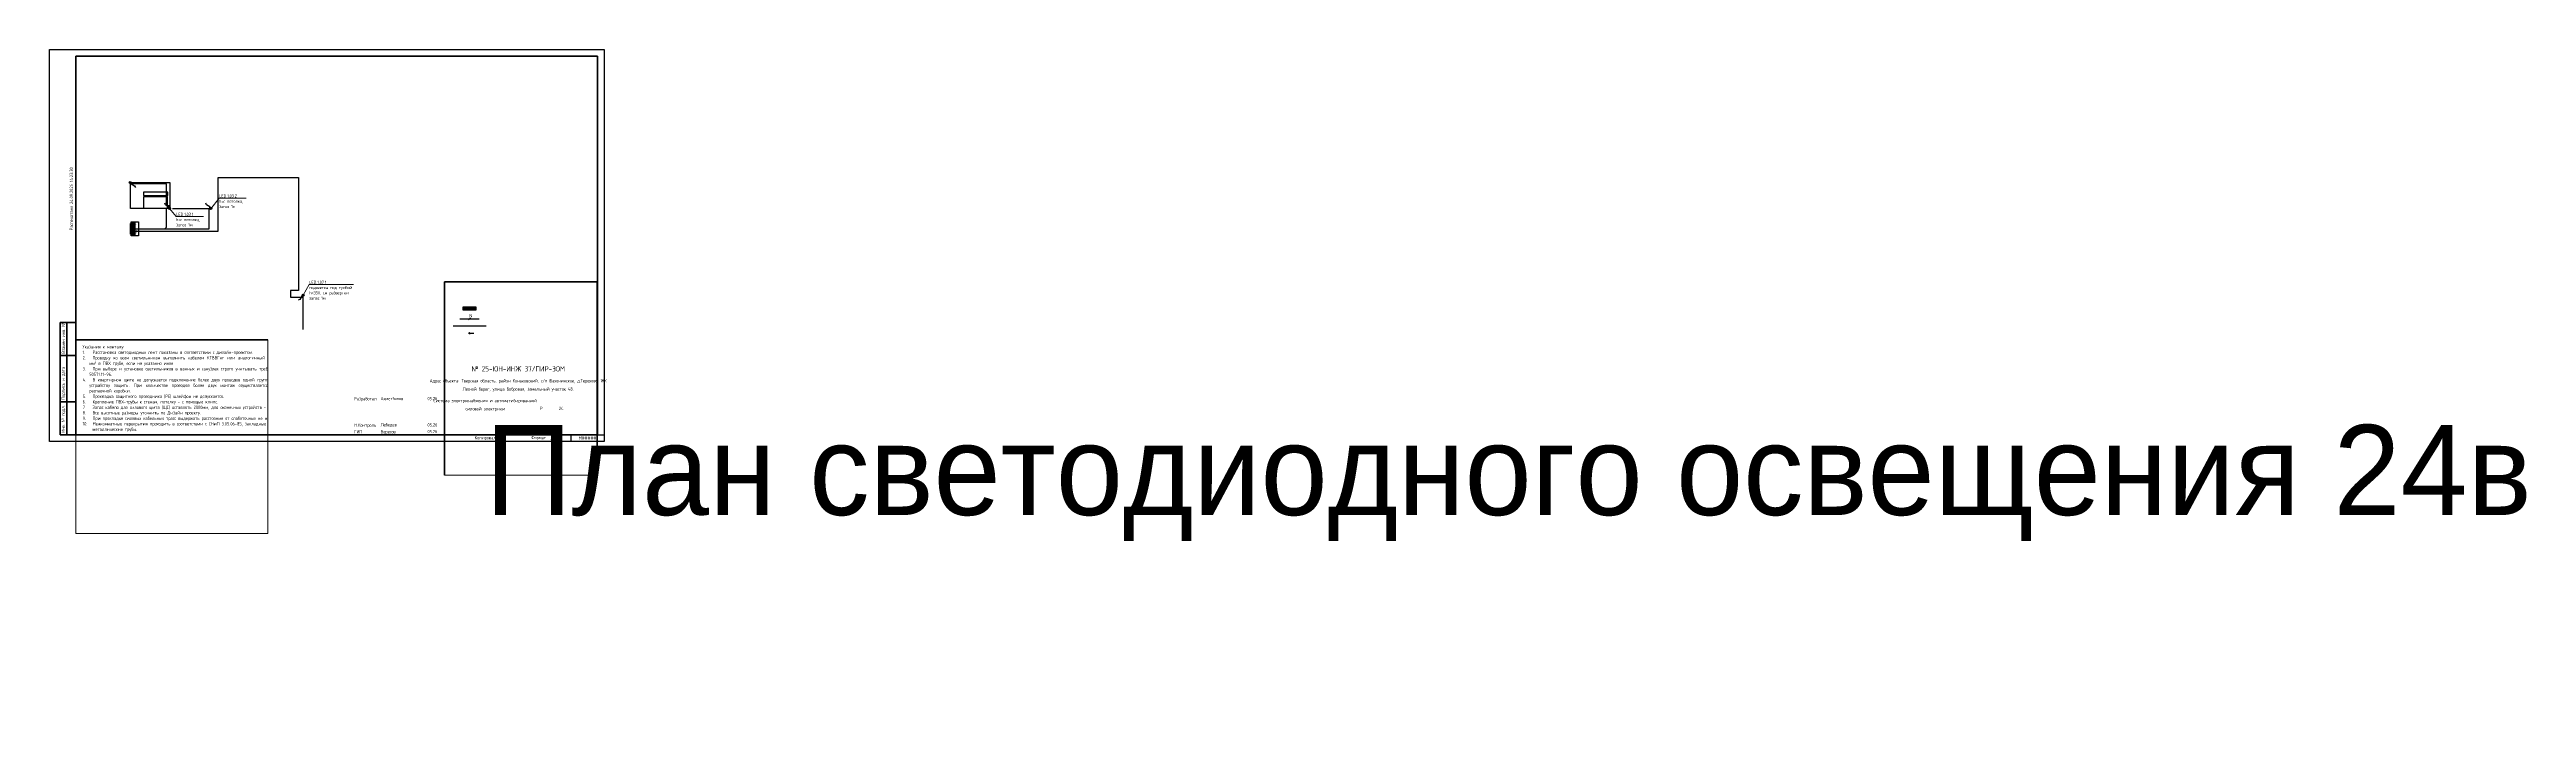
# Paper-space layout 'LED24' of a CAD drawing. Header units: millimetres. Extents: x 0 to 1876, y -218 to 297.
# The model-space entities are those that its viewports show. They can reach past a viewport. Long polylines and large blocks are cut down to what shows.
import ezdxf
from ezdxf import colors
from ezdxf.entities.mleader import LeaderData, LeaderLine
from ezdxf.enums import TextEntityAlignment as Align
from ezdxf.math import Vec2, Vec3

# ---------------------------------------------------------------- set-up
doc = ezdxf.new("R2018")
doc.units = ezdxf.units.MM
doc.linetypes.add('JIS_02_0.7', pattern=[1.35, 0.75, -0.6])
doc.layers.add('0_UNC Defpoints ЭОМ', color=6, linetype='Continuous', plot=False)
for name, color, linetype in [('0_UNC_0 Щит', 1, 'Continuous'), ('0_UNC_10 Доп. Оборудование', 1, 'Continuous'), ('0_UNC_4 LED. Лента', 6, 'зигзаг'), ('0_UNC_4 LED. Оборудование', 1, 'Continuous'), ('0_UNC_4 LED. Трассы', 5, 'Continuous'), ('0_Рамка', 7, 'Continuous'), ('ЩР-1', 1, 'Continuous')]:
    doc.layers.add(name, color=color, linetype=linetype)
doc.styles.add('GOST 2.304 A', font='GOST2304A.ttf')
doc.styles.get("Standard").update_dxf_attribs({"font": 'arial.ttf'})
doc.styles.add('Unecom', font='GOST2304A.ttf', dxfattribs={"height": 2.5})
doc.styles.add('СГЕНЕРИР_СТИЛЬ_1', font='')
doc.styles.add('СПДС', font='isocpeur.ttf', dxfattribs={"width": 0.8, "height": 2.5})
doc.styles.get('СГЕНЕРИР_СТИЛЬ_1').set_extended_font_data('Arial Кириллический')
doc.linetypes.add('зигзаг', pattern='A,0.00254,-5.08,[131,ltypeshp.shx,S=5.08,R=0,X=-5.08,Y=0],-10.16,[131,ltypeshp.shx,S=5.08,R=180,X=5.08,Y=0],-5.08', length=20.32254)
pattern_1 = [(0, (-2.5674, 3.856), (0, 6.985), [5.08, -1.905]), (90, (-2.5674, 3.856), (-6.985, 4e-16), [5.08, -1.905])]

# ---------------------------------------------------------------- blocks, each defined once
blk = doc.blocks.new('*U292')
at = {"lineweight": 60, "ltscale": 10}
for p, q in [((20, 292), (415, 292)), ((20, 5), (20, 292)), ((415, 292), (415, 5)), ((8, 90), (20, 90)), ((8, 5), (8, 90)), ((13, 90), (13, 5)), ((20, 90), (20, 5)), ((20, 90), (20, 5)), ((8, 65), (20, 65)), ((8, 30), (20, 30)), ((20, 5), (8, 5)), ((415, 5), (20, 5))]:
    blk.add_line(p, q, dxfattribs=at)
at = {"layer": '0_UNC Defpoints ЭОМ', "ltscale": 10}
blk.add_lwpolyline([(420, 0), (0, 0), (0, 297), (420, 297)], close=True, dxfattribs=at)
at = {"layer": '0_UNC Defpoints ЭОМ', "lineweight": 30}
blk.add_lwpolyline([(395, 5), (420, 5), (420, 0), (395, 0)], close=True, dxfattribs=at)
at = {"char_height": 2.5, "attachment_point": 4, "rotation": 90, "style": 'Unecom'}
for s, insert, width in [('{\\fGOST type A|b0|i1|c204|p34; }Взамен инв. №', (10.5, 65), 25), (' Подпись и дата', (10.5, 30), 35), (' Инв. № подл.', (10.5, 5), 24.419)]:
    blk.add_mtext(s, dxfattribs=dict(at, insert=insert, width=width))
at = {"style": 'Unecom'}
for s, insert, char_height, width, attachment_point, line_spacing_factor in [('№ 25-ЮН-ИНЖ 37/ПИР-ЭОМ', (355, 55), 4, 120, 5, 2), ('Адрес объекта: Тверская область, район Конаковский, с/п Вахонинское, д.Терехово, ЖК Лесной берег, улица Бобровая, земельный участок 48.', (355, 42.5), 2.5, 115, 5, 1.5), ('Разработал', (230.7, 32), 2.5, 20, 4, 2), ('Ахметзянов', (250.8, 32.5), 2.5, 19.921, 4, 2), ('05.26', (290, 32.5), 2.5, 10, 5, 2), ('Система электроснабжения и автоматизированной силовой электрики', (330, 27.5), 2.5, 70, 5, 1.5), ('Р', (372.5, 25), 2.5, 15, 5, 2), ('Н.Контроль', (230.7, 12), 2.5, 20, 4, 2), ('ГИП', (230.7, 7.3), 2.5, 20, 4, 2), ('Лебедев', (250.8, 12.5), 2.5, 19.921, 4, 2), ('Вересов', (250.8, 7), 2.5, 19.921, 4, 2), ('05.26', (290, 12.5), 2.5, 10, 5, 2), ('05.26', (290, 7.5), 2.5, 10, 5, 2)]:
    blk.add_mtext(s, dxfattribs=dict(at, insert=insert, char_height=char_height, width=width, attachment_point=attachment_point, line_spacing_factor=line_spacing_factor))
at = {"char_height": 2.5, "attachment_point": 4, "style": 'Unecom'}
for s, insert, width in [('Формат  ', (364.9, 2.6), 50), ('\\pi1; ', (250, -133.2), 20), ('\\pi1; ', (250, -133.2), 20), ('\\pxi0.4; ', (250, -133.2), 20), ('\\pi1; ', (512.5, -218.3), 20), ('\\pi1; ', (512.5, -218.3), 20), ('\\pxi0.4; ', (512.5, -218.3), 20)]:
    blk.add_mtext(s, dxfattribs=dict(at, insert=insert, width=width))
at = {"style": 'Unecom'}
blk.add_attdef('ЛИСТ_№', text='', height=2.5, dxfattribs=at).set_placement((387.5, 25), align=Align.MIDDLE_CENTER)
blk.add_attdef('КОЛ-ВО_ЛИСТОВ', text='', height=2.5, dxfattribs=at).set_placement((404.7, 23.7), align=Align.CENTER)
at = {"lineweight": 30, "flags": 104}
blk.add_attdef('ОПИСАНИЕ_ЛИСТА', text='', height=2.5, dxfattribs=at).set_placement((329.9, 12.5), align=Align.MIDDLE_CENTER)
at = {"style": 'Unecom', "flags": 8}
blk.add_attdef('ФОРМАТ_БУМАГИ', (379.4, 1.3), '', height=2.5, dxfattribs=at)
at = {"layer": '0_Рамка', "style": 'СПДС', "width": 0.8}
blk.add_text('Распечатано 24.09.2026 14:23:30', height=2.5, rotation=90, dxfattribs=at).set_placement((16.5, 160), align=Align.MIDDLE_LEFT)
at = {"layer": 'Defpoints', "insert": (330, 2.5), "char_height": 2.5, "width": 70, "attachment_point": 5, "style": 'Unecom'}
blk.add_mtext('Копировал', dxfattribs=at)
blk = doc.blocks.new('ЩС-65')
h = blk.add_hatch(color=1)
h.dxf.hatch_style = 1
h.paths.add_polyline_path([(1014, 0), (1014, 101), (0, 101), (0, 0)])
at = {"color": 1}
for points in [[(0, 101), (0, -101), (1014, -101), (1014, 101), (0, 101)], [(0, 0), (1014, 0)]]:
    blk.add_lwpolyline(points, dxfattribs=at)
blk = doc.blocks.new('*U105')
h = blk.add_hatch()
h.set_pattern_fill('ANGLE', color=0)
h.set_pattern_definition(pattern_1)
h.paths.add_polyline_path([(1.2, -1.3, 1), (-1.3, -1.3, 1)])
at = {"linetype": 'ByBlock'}
h = blk.add_hatch(color=0, dxfattribs=at)
h.dxf.hatch_style = 1
h.paths.add_polyline_path([(0, 0, 1), (0, -2.5, 1)])
at = {"color": 0, "linetype": 'ByBlock'}
blk.add_circle((0, -1.3), 1.25, dxfattribs=at)
at = {"color": 0, "linetype": 'ByBlock', "start_tangent": (7.660218, -6.306333), "end_tangent": (10.001371, -7.711266)}
blk.add_spline([(0, -1.3), (8, -1.2)], degree=3, dxfattribs=at)
blk = doc.blocks.new('_None')
blk = doc.blocks.new('*U301')
h = blk.add_hatch()
h.set_pattern_fill('ANGLE', color=0)
h.set_pattern_definition(pattern_1)
h.paths.add_polyline_path([(1.2, -1.3, 1), (-1.3, -1.3, 1)])
at = {"linetype": 'ByBlock'}
h = blk.add_hatch(color=0, dxfattribs=at)
h.dxf.hatch_style = 1
h.paths.add_polyline_path([(0.5, -0.1, 1), (-0.5, -2.4, 1)])
at = {"color": 0, "linetype": 'ByBlock'}
blk.add_circle((0, -1.3), 1.25, dxfattribs=at)
at = {"color": 0, "linetype": 'ByBlock', "start_tangent": (4.604624, -8.788982), "end_tangent": (6.21509, -10.993803)}
blk.add_spline([(0, -1.3), (7.4, -4.3)], degree=3, dxfattribs=at)
blk = doc.blocks.new('*U302')
h = blk.add_hatch()
h.set_pattern_fill('ANGLE', color=0)
h.set_pattern_definition(pattern_1)
h.paths.add_polyline_path([(1.2, -1.3, 1), (-1.3, -1.3, 1)])
at = {"linetype": 'ByBlock'}
h = blk.add_hatch(color=0, dxfattribs=at)
h.dxf.hatch_style = 1
h.paths.add_polyline_path([(-0.4, -2.4, 1), (0.4, -0.1, 1)])
at = {"color": 0, "linetype": 'ByBlock'}
blk.add_circle((0, -1.3), 1.25, dxfattribs=at)
at = {"color": 0, "linetype": 'ByBlock', "start_tangent": (-5.337768, 8.36403), "end_tangent": (-7.130492, 10.423394)}
blk.add_spline([(0, -1.3), (-7.6, 1.2)], degree=3, dxfattribs=at)
blk = doc.blocks.new('*U306')
h = blk.add_hatch()
h.set_pattern_fill('ANGLE', color=0)
h.set_pattern_definition(pattern_1)
h.paths.add_polyline_path([(1.2, -1.3, 1), (-1.3, -1.3, 1)])
at = {"linetype": 'ByBlock'}
h = blk.add_hatch(color=0, dxfattribs=at)
h.dxf.hatch_style = 1
h.paths.add_polyline_path([(-1.2, -0.9, 1), (1.2, -1.6, 1)])
at = {"color": 0, "linetype": 'ByBlock'}
blk.add_circle((0, -1.3), 1.25, dxfattribs=at)
at = {"color": 0, "linetype": 'ByBlock', "start_tangent": (8.396371, 5.286749), "end_tangent": (10.46661, 7.066903)}
blk.add_spline([(0, -1.3), (2.5, 6.3)], degree=3, dxfattribs=at)
blk = doc.blocks.new('*U415')
h = blk.add_hatch(color=256)
h.dxf.hatch_style = 1
h.paths.add_polyline_path([(0, 300), (800, 300), (800, 100), (0, 100)])
for points in [[(0, 300), (800, 300), (800, 100), (0, 100)], [(0, 100), (800, 100), (800, -100), (0, -100)]]:
    blk.add_lwpolyline(points, close=True)
at = {"color": 7, "style": 'GOST 2.304 A'}
blk.add_attdef('ИМЯ', text='', height=180, dxfattribs=at).set_placement((400, 100), align=Align.MIDDLE_CENTER)
blk = doc.blocks.new('*U417')
at = {"color": 0, "linetype": 'Continuous', "lineweight": 25}
blk.add_lwpolyline([(286, 49), (298, 49, -0.4142136), (300, 48), (300, 2, -0.4142136), (298, 1), (-299, 1, -0.4142136), (-300, 2), (-300, 48, -0.4142136), (-299, 49), (-286, 49), (-286, 50), (-299, 50, 0.4142136), (-301, 48), (-301, 2, 0.4142136), (-299, 0), (298, 0, 0.4142136), (301, 2), (301, 48, 0.4142136), (298, 50), (286, 50)], format="xyb", close=True, dxfattribs=at)
at = {"color": 0, "flags": 9}
for tag, p in [('АРТИКУЛ', (-60, -12)), ('НАИМЕНОВАНИЕ', (-59, -7)), ('ПРИМЕЧАНИЕ', (-59, -17))]:
    blk.add_attdef(tag, text='', height=2.5, dxfattribs=at).set_placement(p, align=Align.TOP_LEFT)
at = {"color": 0, "lineweight": 30, "flags": 104}
for tag, p in [('ВЫСОТА', (-60, -21)), ('ДЛИНА', (-60, -36)), ('ШИРИНА', (-59, -25)), ('ТОЛЩИНА', (-59, -31))]:
    blk.add_attdef(tag, text='', height=2.5, dxfattribs=at).set_placement(p, align=Align.TOP_LEFT)

msp = doc.modelspace()

# ---------------------------------------------------------------- linework, layer by layer
at = {"ltscale": 10}
for points in [[(-212203, 11679), (-215071, 11679), (-215071, 26334), (-212203, 26334)], [(-212203, 26334), (-200647, 26334), (-200647, 11679), (-212203, 11679)], [(-200647, 26334), (-186103, 26334), (-186103, 11679), (-200647, 11679)], [(-186103, 26334), (-171559, 26334), (-171559, 11679), (-186103, 11679)], [(-212203, -2975), (-215071, -2975), (-215071, 11679), (-212203, 11679)], [(-212203, 11679), (-200647, 11679), (-200647, -2975), (-212203, -2975)], [(-200647, 11679), (-186103, 11679), (-186103, -2975), (-200647, -2975)], [(-212203, -17629), (-215071, -17629), (-215071, -2975), (-212203, -2975)], [(-212203, -2975), (-200647, -2975), (-200647, -17629), (-212203, -17629)], [(-200647, -2975), (-186103, -2975), (-186103, -17629), (-200647, -17629)]]:
    msp.add_lwpolyline(points, close=True, dxfattribs=at)
at = {"layer": '0_UNC_4 LED. Лента', "ltscale": 0.1}
msp.add_lwpolyline([(3094, 14337), (5329, 14337), (5329, 12867), (3094, 12867)], close=True, dxfattribs=at)
for points in [[(5479, 12867), (7649, 12867)], [(12904, 5992), (12904, 7937)]]:
    msp.add_lwpolyline(points, dxfattribs=at)
at = {"layer": '0_UNC_4 LED. Оборудование', "color": 6, "linetype": 'зигзаг', "ltscale": 0.1}
msp.add_line((-211554, 8356), (-209049, 8356), dxfattribs=at)
at = {"layer": '0_UNC_4 LED. Трассы', "color": 1}
for points in [[(3146, 11704), (5044, 11704), (5144, 11804), (5144, 12890), (5314, 12890), (5314, 13009), (5144, 13009), (5144, 14270), (3194, 14270), (3082, 14337)], [(3146, 11704), (7568, 11704), (7568, 12883), (7649, 12883)]]:
    msp.add_lwpolyline(points, dxfattribs=at)
at = {"layer": '0_UNC_4 LED. Трассы', "color": 1, "linetype": 'JIS_02_0.7', "ltscale": 2}
msp.add_lwpolyline([(3146, 11578), (8075, 11578), (8075, 14629), (12651, 14629), (12651, 8202), (12196, 8202), (12196, 7820), (12904, 7820), (12904, 7937)], dxfattribs=at)
at = {"layer": '0_UNC_4 LED. Трассы', "color": 1}
for points in [[(5220, 13783), (3844, 13783), (3844, 13602), (5220, 13602)], [(3844, 12887), (5195, 12887), (5195, 13520), (3844, 13520)]]:
    msp.add_lwpolyline(points, close=True, dxfattribs=at)
at = {"layer": '0_UNC_4 LED. Трассы'}
for points in [[(-211037, 8878), (-209574, 8878)], [(-210376, 8808), (-210235, 8949)]]:
    msp.add_lwpolyline(points, dxfattribs=at)

# ---------------------------------------------------------------- block references
at = {"layer": '0_UNC_0 Щит', "color": 1}
msp.add_blockref('ЩС-65', (-210813, 9663), dxfattribs=at)
at = {"layer": '0_UNC_4 LED. Оборудование', "color": 6, "linetype": 'ByBlock', "xscale": 49.99999999999999, "yscale": 49.99999999999999, "zscale": 49.99999999999999, "rotation": 155.148397765053}
for name, p in [('*U302', (3055, 14280)), ('*U301', (5290, 12810)), ('*U301', (7623, 12810)), ('*U306', (12878, 7880))]:
    msp.add_blockref(name, p, dxfattribs=at)
at = {"layer": '0_UNC_4 LED. Оборудование', "color": 6, "linetype": 'ByBlock', "xscale": 40, "yscale": 40, "zscale": 40}
msp.add_blockref('*U105', (-210306, 7838), dxfattribs=at)
at = {"layer": 'ЩР-1'}
ref = msp.add_blockref('*U417', (3094, 11703), dxfattribs=dict(at, rotation=270))
lines = msp.add_mtext('3000 мм', dxfattribs={"layer": '0', "color": 0, "insert": (3058, 11763), "char_height": 2.5, "attachment_point": 1, "rotation": 270})
ref.add_attrib('ДЛИНА', '', (3058, 11763), dxfattribs={"flags": 2}).embed_mtext(lines)
lines = msp.add_mtext('1,5 мм', dxfattribs={"layer": '0', "color": 0, "insert": (3063, 11762), "char_height": 2.5, "attachment_point": 1, "rotation": 270})
ref.add_attrib('ТОЛЩИНА', '', (3063, 11762), dxfattribs={"flags": 2}).embed_mtext(lines)
lines = msp.add_mtext('h=50 мм', dxfattribs={"layer": '0', "color": 0, "insert": (3073, 11763), "char_height": 2.5, "attachment_point": 1, "rotation": 270})
ref.add_attrib('ВЫСОТА', '', (3073, 11763), dxfattribs={"flags": 2}).embed_mtext(lines)
lines = msp.add_mtext('600 мм', dxfattribs={"layer": '0', "color": 0, "insert": (3069, 11762), "char_height": 2.5, "attachment_point": 1, "rotation": 270})
ref.add_attrib('ШИРИНА', '', (3069, 11762), dxfattribs={"flags": 2}).embed_mtext(lines)
at = {"layer": 'ЩР-1', "rotation": 90}
msp.add_blockref('*U415', (3446, 11304), dxfattribs=at).add_auto_attribs({'ИМЯ': 'ЩР-1'})

# ---------------------------------------------------------------- texts
at = {"insert": (-200140, 11288), "char_height": 250, "width": 13510.6, "attachment_point": 1, "style": 'Unecom'}
msp.add_mtext('\\pxi-3,l3,sm1,t3;Указания к монтажу:{\\C0;\\P\\pi-2,l2,qj;1.^IРасстановка светодиодных лент показаны в соответствии с дизайн-проектом.\\P\\C7;2.^IПроводку ко всем светильникам выполнить кабелем КГВВГнг или аналогичный сечением 2x1,5 мм² в ПВХ трубе, если не указанно иное.\\P3.^IПри выборе и установке светильников в ванных и санузлах строго учитывать требования ГОСТ Р 50571.11-96.\\P4.^IВ квартирном щите не допускается подключение более двух проводов одной групповой линии к устройству защиты. При количестве проводов более двух монтаж осуществляется при помощи распаечной коробки.\\P\\C0;5.^IПрокладка защитного проводника (PE) шлейфом не допускается.\\P6.^IКрепление ПВХ-трубы к стенам, потолку - с помощью клипс.\\P7.^IЗапас кабеля для силового щита (ЩС) оставлять 2000мм, для оконечных устройств - 1000мм.\\P8.^IВсе высотные размеры уточнить по Дизайн проекту.\\P}9.^IПри прокладке силовых кабельных трасс выдержать расстояние от слаботочных не менее 150мм;\\P10.^IМежкомнатные перекрытия проходить в соответствии с СНиП 3.05.06-85, закладные использовать металлические трубы. ', dxfattribs=at)
at = {"layer": '0_UNC_4 LED. Трассы', "insert": (-209651, 9121), "char_height": 250, "width": 1354, "attachment_point": 5, "style": 'СГЕНЕРИР_СТИЛЬ_1'}
msp.add_mtext('\\pxql;{\\fISOCPEUR|b0|i0|c204|p34;N}', dxfattribs=at)

# ---------------------------------------------------------------- leaders
at = {"layer": '0_UNC_10 Доп. Оборудование', "ltscale": 2}
ml = msp.add_multileader_mtext('Standard', dxfattribs=at)
ml.set_content('{\\C0;В.1.02.1(В1)\\P1хВВГнг(А)-LS 3х1.5}', color=7, style='Unecom')
ml.set_leader_properties(color=7, linetype='ByLayer', lineweight=13)
ml.set_arrow_properties(name='NONE')
ml.build(insert=Vec2(0, 0))
ml.multileader.update_dxf_attribs({"has_dogleg": 0, "text_left_attachment_type": 6, "text_right_attachment_type": 6, "text_bottom_attachment_type": 10, "arrow_head_size": 100, "scale": 100})
ctx = ml.context
ctx.base_point, ctx.scale, ctx.char_height, ctx.arrow_head_size, ctx.plane_origin = Vec3(1122, 10746), 100, 180, 100, Vec3(-1343, 14165)
ctx.left_attachment, ctx.right_attachment, ctx.top_attachment, ctx.text_align_type = 6, 6, 10, 2
notes = []
notes.append((ctx, [(1, (1, 1, 0), (2861, 10746), (-1, 0), 8, [(0, [(3249, 11777)], 0, [])])]))
ctx.mtext.insert, ctx.mtext.width, ctx.mtext.alignment, ctx.mtext.flow_direction = Vec3(2851, 10962), 2076.73, 3, 5
ml = msp.add_multileader_mtext('Standard', dxfattribs=at)
ml.set_content('{\\C0;В.1.07.1(В2)\\P1хВВГнг(А)-LS 3х1.5}', color=7, style='Unecom')
ml.set_leader_properties(color=7, linetype='ByLayer', lineweight=13)
ml.set_arrow_properties(name='NONE')
ml.build(insert=Vec2(0, 0))
ml.multileader.update_dxf_attribs({"has_dogleg": 0, "text_left_attachment_type": 6, "text_right_attachment_type": 6, "text_bottom_attachment_type": 10, "arrow_head_size": 100, "scale": 100})
ctx = ml.context
ctx.base_point, ctx.scale, ctx.char_height, ctx.arrow_head_size, ctx.plane_origin = Vec3(8187, 6120), 100, 180, 100, Vec3(5722, 9539)
ctx.left_attachment, ctx.right_attachment, ctx.top_attachment, ctx.text_align_type = 6, 6, 10, 2
notes.append((ctx, [(1, (1, 1, 0), (9926, 6120), (-1, 0), 8, [(0, [(10314, 7151)], 0, [])])]))
ctx.mtext.insert, ctx.mtext.width, ctx.mtext.alignment, ctx.mtext.flow_direction = Vec3(9916, 6336), 2076.73, 3, 5
at = {"layer": '0_UNC_4 LED. Оборудование', "color": 6, "linetype": 'ByBlock'}
ml = msp.add_multileader_mtext('Standard', dxfattribs=at)
ml.set_content('LED.1.03.1\\Ph=с потолка,\\Pзапас 1м', color=7, style='Unecom')
ml.set_leader_properties(color=7, linetype='ByLayer', lineweight=13)
ml.set_arrow_properties(name='NONE')
ml.build(insert=Vec2(0, 0))
ml.multileader.update_dxf_attribs({"has_dogleg": 0, "text_left_attachment_type": 6, "text_right_attachment_type": 6, "text_bottom_attachment_type": 10, "arrow_head_size": 100})
ctx = ml.context
ctx.base_point, ctx.char_height, ctx.arrow_head_size, ctx.landing_gap_size, ctx.plane_origin = Vec3(5691, 12407), 180, 100, 0.5, Vec3(2368, 12981)
ctx.left_attachment, ctx.right_attachment, ctx.top_attachment = 6, 6, 10
notes.append((ctx, [(0, (1, 1, 0), (5683, 12407), (1, 0), 8, [(0, [(5317, 12867)], 0, [])])]))
ctx.mtext.insert, ctx.mtext.width, ctx.mtext.flow_direction = Vec3(5692, 12623), 2486.92, 5
ml = msp.add_multileader_mtext('Standard', dxfattribs=at)
ml.set_content('LED.1.03.2\\Ph=с потолка,\\Pзапас 1м', color=7, style='Unecom')
ml.set_leader_properties(color=7, linetype='ByLayer', lineweight=13)
ml.set_arrow_properties(name='NONE')
ml.build(insert=Vec2(0, 0))
ml.multileader.update_dxf_attribs({"has_dogleg": 0, "text_left_attachment_type": 6, "text_right_attachment_type": 6, "text_bottom_attachment_type": 10, "arrow_head_size": 100})
ctx = ml.context
ctx.base_point, ctx.char_height, ctx.arrow_head_size, ctx.landing_gap_size, ctx.plane_origin = Vec3(8133, 13449), 180, 100, 0.5, Vec3(4773, 14155)
ctx.left_attachment, ctx.right_attachment, ctx.top_attachment = 6, 6, 10
notes.append((ctx, [(0, (1, 1, 0), (8125, 13449), (1, 0), 8, [(0, [(7654, 12842)], 0, [])])]))
ctx.mtext.insert, ctx.mtext.width, ctx.mtext.flow_direction = Vec3(8134, 13665), 2486.92, 5
ml = msp.add_multileader_mtext('Standard', dxfattribs=at)
ml.set_content('LED.1.07.1\\Pподсветка под тумбой\\Ph=350, см развертки\\Pзапас 1м', color=7, style='Unecom')
ml.set_leader_properties(color=7, linetype='ByLayer', lineweight=13)
ml.set_arrow_properties(name='NONE')
ml.build(insert=Vec2(0, 0))
ml.multileader.update_dxf_attribs({"has_dogleg": 0, "text_left_attachment_type": 6, "text_right_attachment_type": 6, "text_bottom_attachment_type": 10, "arrow_head_size": 100})
ctx = ml.context
ctx.base_point, ctx.char_height, ctx.arrow_head_size, ctx.landing_gap_size, ctx.plane_origin = Vec3(13248, 8544), 180, 100, 0.5, Vec3(10022, 9250)
ctx.left_attachment, ctx.right_attachment, ctx.top_attachment = 6, 6, 10
notes.append((ctx, [(0, (1, 1, 0), (13240, 8544), (1, 0), 8, [(0, [(12904, 7937)], 0, [])])]))
ctx.mtext.insert, ctx.mtext.width, ctx.mtext.flow_direction = Vec3(13249, 8760), 2486.92, 5
for ctx, leaders in notes:
    for number, flags, end, landing, length, lines in leaders:
        leader = LeaderData()
        leader.index, (leader.has_last_leader_line, leader.has_dogleg_vector, leader.attachment_direction) = number, flags
        leader.last_leader_point, leader.dogleg_vector, leader.dogleg_length = Vec3(end), Vec3(landing), length
        for number, points, colour, breaks in lines:
            line = LeaderLine()
            line.index, line.vertices, line.color, line.breaks = number, Vec3.list(points), colors.encode_raw_color(colour), breaks
            leader.lines.append(line)
        ctx.leaders.append(leader)

psp = doc.layouts.new('LED24')

# ---------------------------------------------------------------- block references
at = {"ltscale": 100}
ref = psp.add_blockref('*U292', (0, 0), dxfattribs=at)
ref.add_attrib('ФОРМАТ_БУМАГИ', 'А3', (379.4, 1.3), dxfattribs={"height": 2.5, "style": 'Unecom'})
ref.add_attrib('ЛИСТ_№', '24', dxfattribs={"height": 2.5, "style": 'Unecom'}).set_placement((387.5, 25), align=Align.MIDDLE_CENTER)
lines = psp.add_mtext('План светодиодного освещения 24в', dxfattribs={"insert": (329.9, 12.5), "char_height": 68.284, "attachment_point": 1})
ref.add_attrib('ОПИСАНИЕ_ЛИСТА', '', (329.9, 12.5), dxfattribs={"flags": 104}).embed_mtext(lines)

# ---------------------------------------------------------------- texts
at = {"insert": (407.5, 2.5), "char_height": 2.5, "width": 25, "attachment_point": 5, "line_spacing_factor": 2, "style": 'Unecom'}
psp.add_mtext('М#####', dxfattribs=at)

# ---------------------------------------------------------------- viewports
at = {"layer": '0_UNC Defpoints ЭОМ'}
for center, size, view_center_point, view_height, status, view_target_point, frozen in [((217.5, 148.5), (395, 287), (-2566.5, -3801.3), 21525, 4, (17379, 14563.8), ['0_UNC_10 Доп. Оборудование', '0_Рамка', 'Defpoints']), ((92.7, 3.6), (145.4, 146.54), (12948.5, -31634.6), 14654.18, 3, (-206323.7, 35986.8), ['0_UNC_4 LED. Лента', '0_UNC_4 LED. Оборудование', '0_UNC_4 LED. Трассы'])]:
    vp = psp.add_viewport(center=center, size=size, view_center_point=view_center_point, view_height=view_height, status=status, dxfattribs=dict(at, view_target_point=view_target_point))
    vp.frozen_layers = frozen
at = {"layer": '0_UNC Defpoints ЭОМ', "view_target_point": (-206323.7, 35986.8)}
vp = psp.add_viewport(center=(356.9, 47.6), size=(115.6, 146.54), view_center_point=(-101.5, -31634.6), view_height=14654.18, dxfattribs=at)
vp.frozen_layers = ['0_UNC_4 LED. Лента']

doc.saveas('drawing.dxf')
